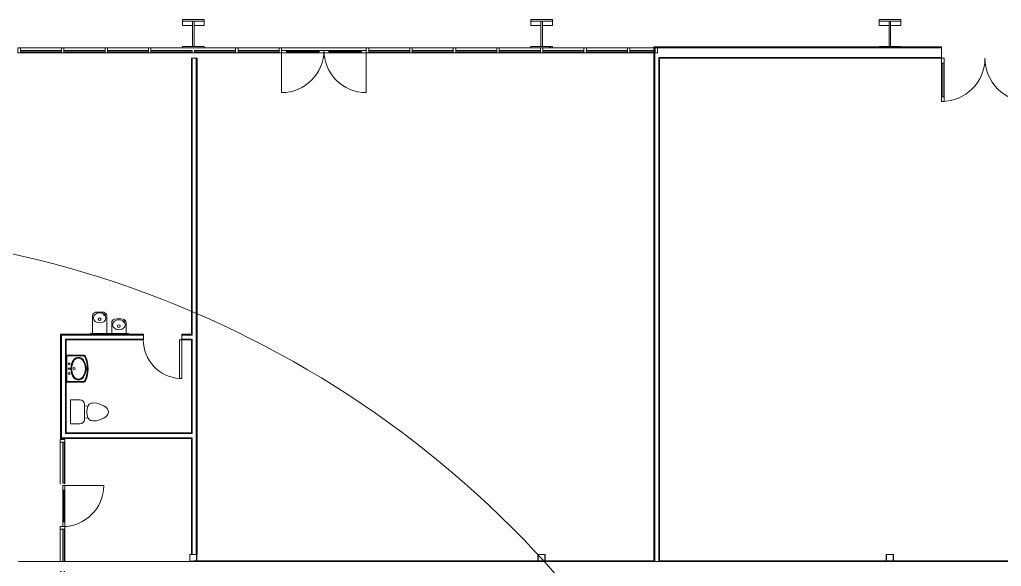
# Model space of a CAD drawing. Header units: inches. Extents: x 1 to 127281, y -26064 to 104775.
# Drawn here: x 24100 to 24916, y -22791 to -22337 of the extents above; entities that cross this region are included whole.
import ezdxf

# ---------------------------------------------------------------- set-up
doc = ezdxf.new("R2010")
doc.units = ezdxf.units.IN
doc.header["$MEASUREMENT"] = 0
for name, color, linetype, lineweight in [('A-DOOR', 31, 'Continuous', 9), ('A-DOOR-GLAZ', 31, 'Continuous', 13), ('A-GLAZ-CURT', 52, 'Continuous', 9), ('A-GLAZ-CWMG', 51, 'Continuous', 9), ('A-WALL', 113, 'Continuous', 9), ('A-WALL-PATT', 111, 'Continuous', 15), ('G-ANNO-TEXT', 231, 'Continuous', 9), ('I-WALL', 2, 'Continuous', 9), ('L-SITE-WALL', 31, 'Continuous', 9), ('P-SANR-FIXT', 6, 'Continuous', 9), ('S-BEAM', 12, 'Continuous', 9), ('S-COLS', 52, 'Continuous', 9)]:
    doc.layers.add(name, color=color, linetype=linetype, lineweight=lineweight)
pattern_1 = [(45, (0, 0), (-35.63818, 35.63818), []), (45, (0, 54), (-35.63818, 35.63818), [])]
pattern_2 = [(0, (0, 0), (115.2, 28.8), [4.752, -81.648, 4.752, -81.648, -460.8]), (0, (0, 0), (115.2, 28.8), [-172.8, 4.752, -168.048, 4.752, -81.648, -201.6]), (0, (0, 0), (115.2, 28.8), [-432, 4.752, -52.848, 4.752, -139.248]), (120, (43.2, 14.4), (-82.541532, 85.366127), [4.752, -81.648, 4.752, -81.648, -460.8]), (120, (43.2, 14.4), (-82.541532, 85.366127), [-172.8, 4.752, -168.048, 4.752, -81.648, -201.6]), (120, (43.2, 14.4), (-82.541532, 85.366127), [-432, 4.752, -52.848, 4.752, -139.248]), (240, (57.6, 72), (-32.658468, -114.166127), [4.752, -81.648, 4.752, -81.648, -460.8]), (240, (57.6, 72), (-32.658468, -114.166127), [-172.8, 4.752, -168.048, 4.752, -81.648, -201.6]), (240, (57.6, 72), (-32.658468, -114.166127), [-432, 4.752, -52.848, 4.752, -139.248])]

# ---------------------------------------------------------------- blocks, each defined once
blk = doc.blocks.new('HSS-Hollow Structural Section-Column - HSS6X6X1_4-V4-Site Plan - Phase 1')
at = {"layer": 'S-COLS', "lineweight": 13}
for p, q in [((-3, 2.534), (-3, -2.534)), ((-2.767, -2.534), (-2.767, 2.534)), ((2.534, 3), (-2.534, 3)), ((-2.534, 2.767), (2.534, 2.767)), ((2.767, 2.534), (2.767, -2.534)), ((3, -2.534), (3, 2.534)), ((2.534, -2.767), (-2.534, -2.767)), ((-2.534, -3), (2.534, -3))]:
    blk.add_line(p, q, dxfattribs=at)
for centre, radius, start, end in [((-2.534, 2.534), 0.466, 90, 180), ((-2.534, 2.534), 0.233, 90, 180), ((2.534, 2.534), 0.466, 360, 90), ((2.534, 2.534), 0.233, 0, 90), ((-2.534, -2.534), 0.466, 180, 270), ((-2.534, -2.534), 0.233, 180, 270), ((2.534, -2.534), 0.233, 270, 360), ((2.534, -2.534), 0.466, 270, 360)]:
    blk.add_arc(centre, radius, start, end, dxfattribs=at)
blk = doc.blocks.new('HSS-Hollow Structural Section-Column - HSS6X6X1_4-V5-Site Plan - Phase 1')
at = {"layer": 'S-COLS'}
h = blk.add_hatch(dxfattribs=at)
h.set_pattern_fill('FP_2', color=256, style=0, pattern_type=2)
h.set_pattern_definition([(225, (24822.89, -22784.303), (35.63818, -35.63818), []), (225, (24822.89, -22838.303), (35.63818, -35.63818), [])])
h.paths.add_polyline_path([(2.53, 3), (-2.53, 3), (-2.53, 2.77), (2.53, 2.77)], flags=0)
h.paths.add_polyline_path([(2.77, 2.53), (2.77, -2.53), (3, -2.53), (3, 2.53)], flags=0)
h.paths.add_polyline_path([(-2.77, 2.53), (-3, 2.38), (-3, -2.53), (-2.77, -2.53), (-2.77, 2.38)], flags=0)
h.paths.add_polyline_path([(-2.53, -2.77), (-2.53, -3), (2.53, -3), (2.53, -2.77)], flags=0)
at = {"layer": 'S-COLS', "lineweight": 13}
for p, q in [((-3, 2.53), (-3, -2.53)), ((-2.77, -2.53), (-2.77, 2.53)), ((2.53, 3), (-2.53, 3)), ((-2.53, 2.77), (2.53, 2.77)), ((2.77, 2.53), (2.77, -2.53)), ((3, -2.53), (3, 2.53)), ((2.53, -2.77), (-2.53, -2.77)), ((-2.53, -3), (2.53, -3))]:
    blk.add_line(p, q, dxfattribs=at)
for centre, radius, start, end in [((-2.53, 2.53), 0.466, 90, 180), ((-2.53, 2.53), 0.233, 90, 180), ((2.53, 2.53), 0.466, 360, 90), ((2.53, 2.53), 0.233, 0, 90), ((-2.53, -2.53), 0.466, 180, 270), ((-2.53, -2.53), 0.233, 180, 270), ((2.53, -2.53), 0.233, 270, 360), ((2.53, -2.53), 0.466, 270, 360)]:
    blk.add_arc(centre, radius, start, end, dxfattribs=at)
blk = doc.blocks.new('Double-Glass 1 - 72_ x 96_-618616-Site Plan - Phase 1')
at = {"layer": 'A-DOOR'}
for p, q in [((-36.02, 36.78), (-36.02, 40.78)), ((-36.02, 40.78), (-34, 40.78)), ((-36.02, 8.78), (-36.02, 36.78)), ((-36.02, 36.78), (-34, 36.78)), ((-34, 36.78), (-34, 40.78)), ((-34, 8.78), (-34, 36.78)), ((34, 36.78), (34, 40.78)), ((36, 40.78), (34, 40.78)), ((34, 8.78), (34, 36.78)), ((34, 36.78), (36, 36.78)), ((36, 36.78), (36, 40.78)), ((36, 8.78), (36, 36.78)), ((-36.02, 8.78), (-34, 8.78)), ((-36.02, 4.78), (-36.02, 8.78)), ((-34, 4.78), (-34, 8.78)), ((36, 8.78), (34, 8.78)), ((34, 4.78), (34, 8.78)), ((36, 4.78), (36, 8.78)), ((-36.02, 4.78), (-34, 4.78)), ((36, 4.78), (34, 4.78))]:
    blk.add_line(p, q, dxfattribs=at)
for centre, radius, start, end in [((-36.02, 4.78), 36, 360, 90), ((36, 4.76), 36.02, 90, 179.96662)]:
    blk.add_arc(centre, radius, start, end, dxfattribs=at)
at = {"layer": 'A-DOOR-GLAZ'}
for p, q in [((-35, 36.78), (-35, 8.78)), ((35, 8.78), (35, 36.78))]:
    blk.add_line(p, q, dxfattribs=at)
blk = doc.blocks.new('Girt_C - 8_D-948186-Site Plan - Phase 1')
at = {"layer": 'S-BEAM'}
for p, q in [((24241.36, -22787.3), (24098.55, -22787.3)), ((24530.86, -22787.3), (24246.42, -22787.3)), ((24820.36, -22787.3), (24535.92, -22787.3)), ((25109.86, -22787.3), (24825.42, -22787.3))]:
    blk.add_line(p, q, dxfattribs=at)
blk = doc.blocks.new('System Panel - Glazed-809283-Site Plan - Phase 1')
at = {"layer": 'A-GLAZ-CURT'}
for p, q in [((10.5, 1.25), (-10.5, 1.25)), ((-10.5, 1.25), (-10.5, 0.25)), ((-10.5, 0.25), (10.5, 0.25)), ((10.5, 1.25), (-9.5, 1.25)), ((-9.5, 0.25), (10.5, 0.25)), ((10.5, 0.25), (10.5, 1.25)), ((10.5, 1.25), (10.5, 0.25))]:
    blk.add_line(p, q, dxfattribs=at)
blk = doc.blocks.new('System Panel - Glazed-809284-Site Plan - Phase 1')
at = {"layer": 'A-GLAZ-CURT'}
for p, q in [((17.09375, 1.25), (-17.09375, 1.25)), ((-17.09375, 1.25), (-17.09375, 0.25)), ((-17.09375, 0.25), (-17.09375, 1.25)), ((17.09375, 1.25), (-17.09375, 1.25)), ((-17.09375, 0.25), (17.09375, 0.25)), ((-17.09375, 0.25), (17.09375, 0.25)), ((17.09375, 0.25), (17.09375, 1.25)), ((17.09375, 1.25), (17.09375, 0.25))]:
    blk.add_line(p, q, dxfattribs=at)
blk = doc.blocks.new('Door_Single_Storefront - one-809285-Site Plan - Phase 1')
at = {"layer": 'A-DOOR'}
for p, q in [((-17.59375, 35.1875), (-17.59375, 0)), ((-13.59375, 2), (-17.59375, 2)), ((-17.59375, 2), (-17.59375, 0.25)), ((-17.59375, 0.25), (-13.59375, 0.25)), ((-13.59375, 0.25), (-13.59375, 2)), ((-13.59375, 2), (13.59375, 2)), ((13.59375, 1.5), (-13.59375, 1.5)), ((-13.59375, 1.5), (-13.59375, 0.75)), ((-13.59375, 0.75), (13.59375, 0.75)), ((13.59375, 0.25), (-13.59375, 0.25)), ((17.59375, 2), (13.59375, 2)), ((13.59375, 2), (13.59375, 0.25)), ((13.59375, 0.75), (13.59375, 1.5)), ((13.59375, 0.25), (17.59375, 0.25)), ((17.59375, 0.25), (17.59375, 2))]:
    blk.add_line(p, q, dxfattribs=at)
blk.add_arc((-17.59375, 0), 35.1875, 360, 90, dxfattribs=at)
blk = doc.blocks.new('Door_Single_Storefront - one-809286-Site Plan - Phase 1')
at = {"layer": 'A-DOOR'}
for p, q in [((-17.59375, -35.1875), (-17.59375, 0)), ((-17.59375, -2), (-17.59375, -0.25)), ((-17.59375, -0.25), (-13.59375, -0.25)), ((-13.59375, -2), (-17.59375, -2)), ((-13.59375, -0.25), (-13.59375, -2)), ((13.59375, -0.25), (-13.59375, -0.25)), ((-13.59375, -1.5), (-13.59375, -0.75)), ((-13.59375, -0.75), (13.59375, -0.75)), ((13.59375, -1.5), (-13.59375, -1.5)), ((-13.59375, -2), (13.59375, -2)), ((13.59375, -2), (13.59375, -0.25)), ((13.59375, -0.25), (17.59375, -0.25)), ((13.59375, -0.75), (13.59375, -1.5)), ((17.59375, -2), (13.59375, -2)), ((17.59375, -0.25), (17.59375, -2))]:
    blk.add_line(p, q, dxfattribs=at)
blk.add_arc((-17.59375, 0), 35.1875, 270, 0, dxfattribs=at)
blk = doc.blocks.new('System Panel - Glazed-V14-Site Plan - Phase 1')
at = {"layer": 'A-GLAZ-CURT'}
for p, q in [((17.09375, 1.25), (-17.09375, 1.25)), ((-17.09375, 1.25), (-17.09375, 0.25)), ((-17.09375, 0.25), (-17.09375, 1.25)), ((17.09375, 1.25), (-17.09375, 1.25)), ((-17.09375, 0.25), (17.09375, 0.25)), ((-17.09375, 0.25), (17.09375, 0.25)), ((17.09375, 0.25), (17.09375, 1.25)), ((17.09375, 1.25), (17.09375, 0.25))]:
    blk.add_line(p, q, dxfattribs=at)
blk = doc.blocks.new('System Panel - Glazed-V15-Site Plan - Phase 1')
at = {"layer": 'A-GLAZ-CURT'}
for p, q in [((17.09375, 1.25), (-17.09375, 1.25)), ((-17.09375, 1.25), (-17.09375, 0.25)), ((-17.09375, 0.25), (-17.09375, 1.25)), ((17.09375, 1.25), (-17.09375, 1.25)), ((-17.09375, 0.25), (17.09375, 0.25)), ((-17.09375, 0.25), (17.09375, 0.25)), ((17.09375, 0.25), (17.09375, 1.25)), ((17.09375, 1.25), (17.09375, 0.25))]:
    blk.add_line(p, q, dxfattribs=at)
blk = doc.blocks.new('Rectangular Mullion - Rectangular Mullion 1-769167-Site Plan - Phase 1')
at = {"layer": 'A-GLAZ-CWMG'}
for p, q in [((24498.2, -22360.05), (24524.39, -22360.05)), ((24498.2, -22364.05), (24532.39, -22364.05))]:
    blk.add_line(p, q, dxfattribs=at)
blk = doc.blocks.new('Rectangular Mullion - Rectangular Mullion 1-V16-Site Plan - Phase 1')
at = {"layer": 'A-GLAZ-CWMG'}
for p, q in [((24462.02, -22360.05), (24496.2, -22360.05)), ((24462.02, -22364.05), (24496.2, -22364.05))]:
    blk.add_line(p, q, dxfattribs=at)
blk = doc.blocks.new('Rectangular Mullion - Rectangular Mullion 1-769168-Site Plan - Phase 1')
at = {"layer": 'A-GLAZ-CWMG'}
blk.add_line((24352.45, -22360.05), (24387.64, -22360.05), dxfattribs=at)
blk = doc.blocks.new('Rectangular Mullion - Rectangular Mullion 1-769169-Site Plan - Phase 1')
at = {"layer": 'A-GLAZ-CWMG'}
blk.add_line((24317.27, -22360.05), (24352.45, -22360.05), dxfattribs=at)
blk = doc.blocks.new('Rectangular Mullion - Rectangular Mullion 1-V17-Site Plan - Phase 1')
at = {"layer": 'A-GLAZ-CWMG'}
for p, q in [((24243.89, -22364.05), (24279.08, -22364.05)), ((24252.89, -22360.05), (24279.08, -22360.05))]:
    blk.add_line(p, q, dxfattribs=at)
blk = doc.blocks.new('Rectangular Mullion - Rectangular Mullion 1-771667-Site Plan - Phase 1')
at = {"layer": 'A-GLAZ-CWMG'}
for p, q in [((24606.77, -22360.05), (24626.77, -22360.05)), ((24606.77, -22364.05), (24626.77, -22364.05))]:
    blk.add_line(p, q, dxfattribs=at)
blk = doc.blocks.new('Rectangular Mullion - Rectangular Mullion 1-809287-Site Plan - Phase 1')
at = {"layer": 'A-GLAZ-CWMG'}
for p, q in [((0, 2), (-2, 2)), ((-2, 2), (-2, -2)), ((0, -2), (0, 2)), ((-2, -2), (0, -2))]:
    blk.add_line(p, q, dxfattribs=at)
blk = doc.blocks.new('Rectangular Mullion - Rectangular Mullion 1-809282-Site Plan - Phase 1')
at = {"layer": 'A-GLAZ-CWMG'}
for p, q in [((-1, 2), (1, 2)), ((-1, -2), (-1, 2)), ((1, 2), (1, -2)), ((1, -2), (-1, -2))]:
    blk.add_line(p, q, dxfattribs=at)
blk = doc.blocks.new('Rectangular Mullion - Rectangular Mullion 1-V18-Site Plan - Phase 1')
at = {"layer": 'A-GLAZ-CWMG'}
for p, q in [((-1, 2), (1, 2)), ((-1, -2), (-1, 2)), ((1, 2), (1, -0.25)), ((1, -2), (-1, -2))]:
    blk.add_line(p, q, dxfattribs=at)
blk = doc.blocks.new('Rectangular Mullion - Rectangular Mullion 1-V19-Site Plan - Phase 1')
at = {"layer": 'A-GLAZ-CWMG'}
for p, q in [((-1, 2), (1, 2)), ((-1, -0.25), (-1, 2)), ((1, 2), (1, -2)), ((1, -2), (-1, -2))]:
    blk.add_line(p, q, dxfattribs=at)
blk = doc.blocks.new('Rectangular Mullion - Rectangular Mullion 1-V20-Site Plan - Phase 1')
at = {"layer": 'A-GLAZ-CWMG'}
for p, q in [((24208.7, -22360.05), (24234.89, -22360.05)), ((24208.7, -22364.05), (24243.89, -22364.05))]:
    blk.add_line(p, q, dxfattribs=at)
blk = doc.blocks.new('Single-Flush - 32_ x 84_-460923-Site Plan - Phase 1')
at = {"layer": 'A-DOOR'}
for p, q in [((14, -2.37), (14, -34.38)), ((16, -2.37), (14, -2.37)), ((16, -2.37), (16, -34.38)), ((16, -34.38), (14, -34.38))]:
    blk.add_line(p, q, dxfattribs=at)
blk.add_arc((16, -2.37), 32.07, 180, 266.42413, dxfattribs=at)
blk = doc.blocks.new('Toilet-Domestic-3D - Toilet-Domestic-3D-461878-Site Plan - Phase 1')
at = {"layer": 'P-SANR-FIXT'}
for p, q in [((-9.98, 19.48), (9.98, 19.48)), ((-9.98, 11.75), (-9.98, 19.48)), ((9.98, 19.48), (9.98, 11.75)), ((-7.41, 1), (-7.5, 0)), ((-7.5, 0), (-7.33, -1.99)), ((-7.24, 2), (-7.41, 1)), ((-6.97, 3), (-7.24, 2)), ((-6.4, 4), (-6.97, 3)), ((-5.21, 5), (-6.4, 4)), ((6.25, 8.02), (-6.25, 8.02)), ((-4.86, 8.02), (-5.21, 5)), ((-3.84, 5.5), (-5.21, 5)), ((-1, 6), (-3.84, 5.5)), ((1, 6), (-1, 6)), ((3.84, 5.5), (1, 6)), ((5.21, 5), (3.84, 5.5)), ((4.86, 8.02), (5.21, 5)), ((6.4, 4), (5.21, 5)), ((6.97, 3), (6.4, 4)), ((7.24, 2), (6.97, 3)), ((7.41, 1), (7.24, 2)), ((7.33, -1.99), (7.5, 0)), ((7.5, 0), (7.41, 1)), ((-7.33, -1.99), (-6.79, -4)), ((-6.79, -4), (-6.06, -6)), ((-6.06, -6), (-5.13, -8)), ((-5.13, -8), (-3.74, -10)), ((3.74, -10), (5.13, -8)), ((5.13, -8), (6.06, -6)), ((6.06, -6), (6.79, -4)), ((6.79, -4), (7.33, -1.99)), ((-3.74, -10), (-2.74, -11)), ((-2.74, -11), (-1.87, -11.5)), ((-1.87, -11.5), (-0.5, -12)), ((-0.5, -12), (0.5, -12)), ((0.5, -12), (1.87, -11.5)), ((1.87, -11.5), (2.74, -11)), ((2.74, -11), (3.74, -10))]:
    blk.add_line(p, q, dxfattribs=at)
for centre, start, end in [((-6.25, 11.75), 180, 270), ((6.25, 11.75), 270, 360)]:
    blk.add_arc(centre, 3.73, start, end, dxfattribs=at)
blk = doc.blocks.new('Sink-Bathroom-Kohler-Pinoir-2035-8 - Vitreous_China-0-White-465379-Site Plan - Phase 1')
at = {"layer": 'P-SANR-FIXT'}
for p, q in [((24138.82, -22615.75), (24138.33, -22615.75)), ((24138.33, -22615.75), (24138.33, -22637.98)), ((24138.33, -22616), (24138.83, -22616)), ((24138.85, -22616.41), (24138.33, -22616.41)), ((24138.68, -22626.87), (24138.66, -22616.41)), ((24138.85, -22616.42), (24138.85, -22626.87)), ((24138.66, -22637.32), (24138.68, -22626.87)), ((24138.85, -22626.87), (24138.85, -22637.31)), ((24138.33, -22637.32), (24138.85, -22637.32)), ((24138.83, -22637.73), (24138.33, -22637.73)), ((24138.33, -22637.98), (24138.82, -22637.98))]:
    blk.add_line(p, q, dxfattribs=at)
for centre, radius, start, end in [((24145.86, -22722.1), 106.58, 86.21998, 93.7835), ((24145.86, -22722.1), 106.33, 86.21461, 93.78805), ((24145.86, -22722.1), 105.91, 86.20455, 93.79545), ((24154.91, -22626.87), 12.82, 143.57252, 216.42748), ((24154.91, -22626.87), 12.18, 143.65076, 216.34924), ((24148.38, -22622.36), 4.9, 33.55144, 140.63664), ((24148.38, -22622.36), 4.26, 33.35585, 140.42253), ((24142.62, -22626.87), 11.57, 323.69309, 36.30691), ((24142.62, -22626.87), 12.2, 323.76827, 36.23173), ((24152.9, -22617.28), 0.862, 23.66977, 91.92173), ((24152.9, -22617.28), 1.53, 23.66977, 90.49426), ((24152.9, -22617.28), 1.28, 23.66977, 90.90352), ((24131.03, -22626.86), 24.74, 336.33023, 23.66977), ((24131.03, -22626.86), 25.15, 336.32735, 23.66977), ((24131.03, -22626.86), 25.41, 336.32584, 23.66977), ((24140.64, -22622.87), 0.69, 90, 270), ((24140.64, -22626.87), 0.69, 90, 270), ((24140.64, -22622.87), 0.69, 270, 90), ((24140.64, -22626.87), 0.69, 270, 90), ((24144.7, -22626.87), 0.934, 90, 270), ((24144.7, -22626.87), 0.934, 270, 90), ((24140.65, -22630.86), 0.692, 90, 270), ((24140.65, -22630.86), 0.692, 270, 90), ((24148.38, -22631.37), 4.9, 219.36336, 326.44856), ((24148.38, -22631.37), 4.26, 219.57747, 326.64415), ((24152.89, -22636.44), 0.875, 268.70728, 335.94466), ((24145.86, -22531.64), 106.58, 266.2165, 273.78169), ((24145.86, -22531.64), 106.33, 266.21195, 273.78649), ((24145.86, -22531.64), 105.91, 266.20455, 273.79545), ((24152.89, -22636.44), 1.29, 269.60353, 336.01235), ((24152.89, -22636.44), 1.54, 269.96548, 336.03955)]:
    blk.add_arc(centre, radius, start, end, dxfattribs=at)
blk = doc.blocks.new('Drinking_Fountain-Haws_Corporation-Wall_Mounted_1119 - 1119-477162-Site Plan - Phase 1')
at = {"layer": 'P-SANR-FIXT'}
for p, q in [((13.07, 19.5), (13.07, 4.7)), ((25.07, 4.7), (25.07, 19.5)), ((29.07, 13.75), (29.07, 4.7)), ((41.07, 4.7), (41.07, 13.75)), ((43.07, 4.7), (11.07, 4.7)), ((11.07, 4.7), (11.07, 4.2)), ((43.07, 4.2), (43.07, 4.7))]:
    blk.add_line(p, q, dxfattribs=at)
for centre, radius in [((19.07, 16.69), 1.13), ((22.94, 20.55), 0.625), ((35.07, 10.94), 1.13), ((38.94, 14.82), 0.625)]:
    blk.add_circle(centre, radius, dxfattribs=at)
for centre, radius, start, end in [((16.07, 19.5), 3, 97.57756, 180), ((19.07, -3.05), 25.75, 82.42244, 97.57756), ((22.07, 19.5), 3, 360, 82.42244), ((32.07, 13.75), 3, 97.57756, 180), ((35.07, -8.8), 25.75, 82.42244, 97.57756), ((38.07, 13.75), 3, 360, 82.42244)]:
    blk.add_arc(centre, radius, start, end, dxfattribs=at)
for centre, ratio in [((19.07, 17.82), 0.786373), ((35.07, 12.07), 0.786365)]:
    blk.add_ellipse(centre, major_axis=(-5.25, 0), ratio=ratio, dxfattribs=at)
blk = doc.blocks.new('HSS-Hollow Structural Section-Column - HSS6X6X1_4-V25-Site Plan - Phase 1')
at = {"layer": 'S-COLS', "lineweight": 13}
for p, q in [((-3, 2.534), (-3, -2.534)), ((-2.767, -2.534), (-2.767, 2.534)), ((2.534, 3), (-2.534, 3)), ((-2.534, 2.767), (2.534, 2.767)), ((2.767, 2.534), (2.767, -2.534)), ((3, -2.534), (3, 2.534)), ((2.534, -2.767), (-2.534, -2.767)), ((-2.534, -3), (2.534, -3))]:
    blk.add_line(p, q, dxfattribs=at)
for centre, radius, start, end in [((-2.534, 2.534), 0.466, 90, 180), ((-2.534, 2.534), 0.233, 90, 180), ((2.534, 2.534), 0.466, 360, 90), ((2.534, 2.534), 0.233, 0, 90), ((-2.534, -2.534), 0.466, 180, 270), ((-2.534, -2.534), 0.233, 180, 270), ((2.534, -2.534), 0.233, 270, 360), ((2.534, -2.534), 0.466, 270, 360)]:
    blk.add_arc(centre, radius, start, end, dxfattribs=at)
blk = doc.blocks.new('Rectangular Mullion - Rectangular Mullion 1-V26-Site Plan - Phase 1')
at = {"layer": 'A-GLAZ-CWMG'}
for p, q in [((24534.39, -22364.05), (24568.58, -22364.05)), ((24542.39, -22360.05), (24568.58, -22360.05))]:
    blk.add_line(p, q, dxfattribs=at)
blk = doc.blocks.new('System Panel - Glazed-777745-Site Plan - Phase 1')
at = {"layer": 'A-GLAZ-CURT'}
for p, q in [((16.59, -0.25), (-10.49, -0.25)), ((16.59, -0.25), (-10.49, -0.25)), ((-10.49, -1.25), (16.59, -1.25)), ((-10.49, -1.25), (16.59, -1.25)), ((16.59, -1.25), (16.59, -0.25)), ((16.59, -0.25), (16.59, -1.25))]:
    blk.add_line(p, q, dxfattribs=at)
blk = doc.blocks.new('Door_Single_Storefront - one-777982-Site Plan - Phase 1')
at = {"layer": 'A-DOOR'}
for p, q in [((-17.09375, 34.1875), (-17.09375, 0)), ((-13.09375, 2), (-17.09375, 2)), ((-17.09375, 2), (-17.09375, 0.25)), ((-17.09375, 0.25), (-13.09375, 0.25)), ((-13.09375, 0.25), (-13.09375, 2)), ((-13.09375, 2), (13.09375, 2)), ((13.09375, 1.5), (-13.09375, 1.5)), ((-13.09375, 1.5), (-13.09375, 0.75)), ((-13.09375, 0.75), (13.09375, 0.75)), ((13.09375, 0.25), (-13.09375, 0.25)), ((17.09375, 2), (13.09375, 2)), ((13.09375, 2), (13.09375, 0.25)), ((13.09375, 0.75), (13.09375, 1.5)), ((13.09375, 0.25), (17.09375, 0.25)), ((17.09375, 0.25), (17.09375, 2))]:
    blk.add_line(p, q, dxfattribs=at)
blk.add_arc((-17.09375, 0), 34.1875, 360, 90, dxfattribs=at)
blk = doc.blocks.new('System Panel - Glazed-774301-Site Plan - Phase 1')
at = {"layer": 'A-GLAZ-CURT'}
for p, q in [((17.09375, -0.25), (-17.09375, -0.25)), ((-17.09375, -0.25), (-17.09375, -1.25)), ((-17.09375, -1.25), (-17.09375, -0.25)), ((17.09375, -0.25), (-17.09375, -0.25)), ((-17.09375, -1.25), (17.09375, -1.25)), ((-17.09375, -1.25), (17.09375, -1.25)), ((17.09375, -1.25), (17.09375, -0.25)), ((17.09375, -0.25), (17.09375, -1.25))]:
    blk.add_line(p, q, dxfattribs=at)
blk = doc.blocks.new('Rectangular Mullion - Rectangular Mullion 1-V29-Site Plan - Phase 1')
at = {"layer": 'A-GLAZ-CWMG'}
for p, q in [((24133.2, -22760.24), (24133.2, -22787.33)), ((24137.2, -22760.24), (24137.2, -22787.33)), ((24134.2, -22795.43), (24133.2, -22795.43)), ((24137.2, -22795.43), (24136.2, -22795.43))]:
    blk.add_line(p, q, dxfattribs=at)
blk = doc.blocks.new('Rectangular Mullion - Rectangular Mullion 1-769200-Site Plan - Phase 1')
at = {"layer": 'A-GLAZ-CWMG'}
for p, q in [((24136.2, -22795.43), (24171.39, -22795.43)), ((24136.2, -22799.43), (24171.39, -22799.43))]:
    blk.add_line(p, q, dxfattribs=at)
blk = doc.blocks.new('Rectangular Mullion - Rectangular Mullion 1-777747-Site Plan - Phase 1')
at = {"layer": 'A-GLAZ-CWMG'}
for p, q in [((-2, 2), (0, 2)), ((-2, -2), (-2, 2)), ((0, 2), (0, -2)), ((0, -2), (-2, -2))]:
    blk.add_line(p, q, dxfattribs=at)
blk = doc.blocks.new('Rectangular Mullion - Rectangular Mullion 1-477611-Site Plan - Phase 1')
at = {"layer": 'A-GLAZ-CWMG'}
for p, q in [((-1, 2), (1, 2)), ((-1, -2), (-1, 2)), ((1, 0.25), (1, -2)), ((1, -2), (-1, -2))]:
    blk.add_line(p, q, dxfattribs=at)

msp = doc.modelspace()

# ---------------------------------------------------------------- hatches: boundary and pattern name
at = {"layer": 'A-WALL-PATT', "lineweight": 9}
h = msp.add_hatch(dxfattribs=at)
h.set_pattern_fill('FP_7', color=256, style=0, pattern_type=2)
h.set_pattern_definition(pattern_2)
h.paths.add_polyline_path([(24627.390225, -22787.30281), (24627.390225, -22360.05281), (24626.765225, -22360.05281), (24626.765225, -22787.30281)], flags=0)
h = msp.add_hatch(dxfattribs=at)
h.set_pattern_fill('FP_7', color=256, style=0, pattern_type=2)
h.set_pattern_definition(pattern_2)
h.paths.add_polyline_path([(24246.424225, -22781.30281), (24247.015225, -22781.275639), (24247.015225, -22368.67781), (24246.390225, -22368.67781), (24246.390225, -22781.30281)], flags=0)
h = msp.add_hatch(dxfattribs=at)
h.set_pattern_fill('FP_7', color=256, style=0, pattern_type=2)
h.set_pattern_definition(pattern_2)
h.paths.add_polyline_path([(24630.890225, -22787.30281), (24631.515225, -22787.30281), (24631.515225, -22368.05281), (24630.890225, -22368.05281), (24630.890225, -22786.67781)], flags=0)
h = msp.add_hatch(dxfattribs=at)
h.set_pattern_fill('FP_7', color=256, style=0, pattern_type=2)
h.set_pattern_definition(pattern_2)
h.paths.add_polyline_path([(25546.765225, -22368.67781), (25576.853841, -22368.569733), (25576.853841, -22368.05281), (25546.765225, -22368.05281)], flags=0)
h.paths.add_polyline_path([(25583.853841, -22368.67781), (25642.390225, -22368.67781), (25642.390225, -22368.05281), (25583.853841, -22368.05281), (25583.853841, -22368.54459)], flags=0)
h.paths.add_polyline_path([(25582.853841, -22368.67781), (25582.853841, -22368.05281), (25577.853841, -22368.05281), (25577.853841, -22368.67781)], flags=0)
h.paths.add_polyline_path([(25445.92661, -22368.67781), (25445.92661, -22368.05281), (25440.92661, -22368.091062), (25440.92661, -22368.67781)], flags=0)
h.paths.add_polyline_path([(25446.92661, -22368.67781), (25450.015225, -22368.67781), (25450.015225, -22368.05281), (25446.92661, -22368.06581)], flags=0)
h.paths.add_polyline_path([(25381.390225, -22368.67781), (25439.92661, -22368.67781), (25439.92661, -22368.05281), (25381.390225, -22368.05281), (25381.390225, -22368.341636)], flags=0)
h.paths.add_polyline_path([(25211.079896, -22368.67781), (25296.765225, -22368.67781), (25296.765225, -22368.05281), (25169.515225, -22368.05281), (25169.515225, -22368.67781), (25169.837491, -22368.67781)], flags=0)
h.paths.add_polyline_path([(25311.476163, -22368.67781), (25376.390225, -22368.67781), (25376.390225, -22368.05281), (25301.515225, -22368.089711), (25301.515225, -22368.67781)], flags=0)
h.paths.add_polyline_path([(25104.185677, -22368.67781), (25105.265225, -22368.67781), (25105.265225, -22368.05281), (24979.515225, -22368.174762), (24979.515225, -22368.67781), (24997.291458, -22368.67781)], flags=0)
h.paths.add_polyline_path([(25110.890225, -22368.67781), (25110.890225, -22368.05281), (25110.015225, -22368.05281), (25110.015225, -22368.67781)], flags=0)
h.paths.add_polyline_path([(25725.515225, -22368.67781), (25726.390225, -22368.67781), (25726.390225, -22368.05281), (25725.515225, -22368.05281)], flags=0)
h.paths.add_polyline_path([(24974.765225, -22368.67781), (24974.764291, -22368.052826), (24937.890225, -22368.05281), (24937.890225, -22368.67781)], flags=0)
h.paths.add_polyline_path([(25647.390225, -22368.67781), (25720.765225, -22368.67781), (25720.765225, -22368.05281), (25647.390225, -22368.05281), (25647.390225, -22368.31637)], flags=0)
h.paths.add_polyline_path([(24865.890225, -22368.67781), (24865.890225, -22368.05281), (24631.515225, -22368.05281), (24631.515225, -22368.67781), (24783.503021, -22368.67781)], flags=0)
h = msp.add_hatch(dxfattribs=at)
h.set_pattern_fill('FP_7', color=256, style=0, pattern_type=2)
h.set_pattern_definition(pattern_2)
h.paths.add_polyline_path([(24137.702725, -22680.24031), (24138.327725, -22680.24031), (24138.327725, -22602.36531), (24137.702725, -22602.36531), (24137.702756, -22680.236552)], flags=0)
at = {"layer": 'S-COLS'}
h = msp.add_hatch(dxfattribs=at)
h.set_pattern_fill('FP_1', color=256, style=0, pattern_type=2)
h.set_pattern_definition(pattern_1)
h.paths.add_polyline_path([(24532.765225, -22360.05281), (24542.390225, -22360.05281), (24542.390225, -22358.80281), (24524.390225, -22358.80281), (24524.390225, -22360.05281)], flags=0)
h = msp.add_hatch(dxfattribs=at)
h.set_pattern_fill('FP_1', color=256, style=0, pattern_type=2)
h.set_pattern_definition(pattern_1)
h.paths.add_polyline_path([(24831.890225, -22359.30281), (24831.890225, -22358.80281), (24813.890225, -22358.80281), (24813.890225, -22359.30281), (24823.515225, -22359.30281)], flags=0)

# ---------------------------------------------------------------- linework, layer by layer
at = {"layer": 'A-WALL'}
for p, q in [((24626.765225, -22360.05281), (24865.890225, -22360.05281)), ((24627.390225, -22360.05281), (24627.390225, -22787.30281)), ((24242.890225, -22368.67781), (24242.890225, -22598.86531)), ((24246.390225, -22368.67781), (24246.390225, -22781.30281)), ((24630.890225, -22368.05281), (24630.890225, -22787.30281)), ((24630.890225, -22368.05281), (24865.890225, -22368.05281)), ((24134.202725, -22598.86531), (24134.202725, -22684.36531)), ((24134.202725, -22598.86531), (24202.390225, -22598.86531)), ((24137.702725, -22602.36531), (24137.702725, -22680.86531)), ((24137.702725, -22602.36531), (24202.390225, -22602.36531)), ((24234.390225, -22598.86531), (24242.890225, -22598.86531)), ((24234.390225, -22602.36531), (24242.890225, -22602.36531)), ((24242.890225, -22602.36531), (24242.890225, -22680.86531)), ((24134.202725, -22684.36531), (24242.890225, -22684.36531)), ((24137.702725, -22680.86531), (24242.890225, -22680.86531)), ((24242.890225, -22684.36531), (24242.890225, -22781.30281)), ((24626.765225, -22786.67781), (24626.765225, -22787.30281)), ((24631.515225, -22786.67781), (24631.515225, -22787.30281))]:
    msp.add_line(p, q, dxfattribs=at)
at = {"layer": 'G-ANNO-TEXT', "color": 145}
msp.add_arc((23911.211857, -23356.170663), 844.673668, 31.006482247, 90, dxfattribs=at)
at = {"layer": 'I-WALL', "lineweight": 15}
for p, q in [((24631.515225, -22359.30281), (24626.765225, -22359.30281)), ((24626.765225, -22359.30281), (24626.765225, -22786.67781)), ((24247.015225, -22368.67781), (24242.265225, -22368.67781)), ((24242.265225, -22368.67781), (24242.265225, -22598.24031)), ((24247.015225, -22781.30281), (24247.015225, -22368.67781)), ((24631.515225, -22786.67781), (24631.515225, -22368.67781)), ((24133.577725, -22598.24031), (24133.577725, -22684.99031)), ((24202.390225, -22598.24031), (24133.577725, -22598.24031)), ((24138.327725, -22615.746165), (24138.327725, -22602.99031)), ((24138.327725, -22602.99031), (24202.390225, -22602.99031)), ((24202.390225, -22602.99031), (24202.390225, -22598.24031)), ((24242.265225, -22598.24031), (24234.390225, -22598.24031)), ((24234.390225, -22598.24031), (24234.390225, -22602.99031)), ((24234.390225, -22602.99031), (24242.265225, -22602.99031)), ((24242.265225, -22602.99031), (24242.265225, -22680.24031)), ((24138.327725, -22680.24031), (24138.327725, -22637.984456)), ((24133.577725, -22684.99031), (24242.265225, -22684.99031)), ((24242.265225, -22680.24031), (24138.327725, -22680.24031)), ((24242.265225, -22684.99031), (24242.265225, -22781.30281)), ((24246.424225, -22781.30281), (24247.015225, -22781.30281))]:
    msp.add_line(p, q, dxfattribs=at)
at = {"layer": 'L-SITE-WALL', "lineweight": 15}
for p, q in [((24865.890225, -22359.30281), (24631.515225, -22359.30281)), ((24865.890225, -22368.67781), (24865.890225, -22359.30281)), ((24631.515225, -22368.67781), (24865.890225, -22368.67781)), ((24246.664535, -22786.67781), (24244.015225, -22786.67781)), ((24244.015225, -22786.67781), (24244.015225, -22787.06981)), ((24530.390225, -22786.67781), (24246.890225, -22786.67781)), ((24536.164535, -22786.67781), (24530.615915, -22786.67781)), ((24626.765225, -22786.67781), (24536.390225, -22786.67781)), ((24819.890225, -22786.67781), (24631.515225, -22786.67781)), ((24825.664535, -22786.67781), (24820.115915, -22786.67781)), ((24974.765225, -22786.67781), (24825.890225, -22786.67781))]:
    msp.add_line(p, q, dxfattribs=at)
at = {"layer": 'S-COLS', "lineweight": 13}
for p, q in [((24252.890225, -22336.549442), (24234.890225, -22336.549442)), ((24234.890225, -22336.549442), (24234.890225, -22337.802767)), ((24234.890225, -22337.802767), (24252.890225, -22337.802767)), ((24244.515225, -22337.802767), (24243.265225, -22337.802767)), ((24243.265225, -22337.802767), (24243.265225, -22358.80281)), ((24244.515225, -22358.80281), (24244.515225, -22337.802767)), ((24252.890225, -22337.802767), (24252.890225, -22336.549442)), ((24542.390225, -22336.549442), (24524.390225, -22336.549442)), ((24524.390225, -22336.549442), (24524.390225, -22337.802767)), ((24524.390225, -22337.802767), (24542.390225, -22337.802767)), ((24534.015225, -22337.802767), (24532.765225, -22337.802767)), ((24532.765225, -22337.802767), (24532.765225, -22358.80281)), ((24534.015225, -22358.80281), (24534.015225, -22337.802767)), ((24542.390225, -22337.802767), (24542.390225, -22336.549442)), ((24831.890225, -22336.549442), (24813.890225, -22336.549442)), ((24813.890225, -22336.549442), (24813.890225, -22337.802767)), ((24813.890225, -22337.802767), (24831.890225, -22337.802767)), ((24823.515225, -22337.802767), (24822.265225, -22337.802767)), ((24822.265225, -22337.802767), (24822.265225, -22358.80281)), ((24823.515225, -22358.80281), (24823.515225, -22337.802767)), ((24831.890225, -22337.802767), (24831.890225, -22336.549442)), ((24234.890225, -22358.80281), (24234.890225, -22360.05281)), ((24252.890225, -22358.80281), (24234.890225, -22358.80281)), ((24243.265225, -22358.80281), (24244.515225, -22358.80281)), ((24252.890225, -22360.05281), (24252.890225, -22358.80281)), ((24524.390225, -22358.80281), (24524.390225, -22360.05281)), ((24542.390225, -22358.80281), (24524.390225, -22358.80281)), ((24532.765225, -22358.80281), (24534.015225, -22358.80281)), ((24542.390225, -22360.05281), (24542.390225, -22358.80281)), ((24813.890225, -22358.80281), (24813.890225, -22360.05281)), ((24831.890225, -22358.80281), (24813.890225, -22358.80281)), ((24822.265225, -22358.80281), (24823.515225, -22358.80281)), ((24831.890225, -22360.05281), (24831.890225, -22358.80281)), ((24234.890225, -22360.05281), (24252.890225, -22360.05281)), ((24524.390225, -22360.05281), (24542.390225, -22360.05281)), ((24813.890225, -22360.05281), (24831.890225, -22360.05281))]:
    msp.add_line(p, q, dxfattribs=at)
at = {"layer": 'S-COLS'}
for p, q in [((24234.890225, -22337.802767), (24234.890225, -22341.306135)), ((24243.265225, -22341.306135), (24234.890225, -22341.306135)), ((24252.890225, -22341.306135), (24244.515225, -22341.306135)), ((24252.890225, -22337.802767), (24252.890225, -22341.306135)), ((24524.390225, -22337.802767), (24524.390225, -22341.306135)), ((24532.765225, -22341.306135), (24524.390225, -22341.306135)), ((24542.390225, -22341.306135), (24534.015225, -22341.306135)), ((24542.390225, -22337.802767), (24542.390225, -22341.306135)), ((24813.890225, -22337.802767), (24813.890225, -22341.306135)), ((24822.265225, -22341.306135), (24813.890225, -22341.306135)), ((24831.890225, -22341.306135), (24823.515225, -22341.306135)), ((24831.890225, -22337.802767), (24831.890225, -22341.306135))]:
    msp.add_line(p, q, dxfattribs=at)

# ---------------------------------------------------------------- block references
at = {"layer": 'A-DOOR'}
for name, p in [('Door_Single_Storefront - one-809286-Site Plan - Phase 1', (24334.858975, -22362.05281)), ('Single-Flush - 32_ x 84_-460923-Site Plan - Phase 1', (24218.390225, -22600.61531))]:
    msp.add_blockref(name, p, dxfattribs=at)
for name, p, rotation in [('Door_Single_Storefront - one-809285-Site Plan - Phase 1', (24370.046475, -22362.05281), 180), ('Double-Glass 1 - 72_ x 96_-618616-Site Plan - Phase 1', (24901.890225, -22363.89656), 180), ('Door_Single_Storefront - one-777982-Site Plan - Phase 1', (24135.202725, -22741.14656), 270)]:
    msp.add_blockref(name, p, dxfattribs=dict(at, rotation=rotation))
at = {"layer": 'A-GLAZ-CURT'}
for name, p, rotation in [('System Panel - Glazed-809284-Site Plan - Phase 1', (24117.233975, -22362.05281), 180), ('System Panel - Glazed-809284-Site Plan - Phase 1', (24153.421475, -22362.05281), 180), ('System Panel - Glazed-809284-Site Plan - Phase 1', (24189.608975, -22362.05281), 180), ('System Panel - Glazed-V15-Site Plan - Phase 1', (24225.796475, -22362.05281), 180), ('System Panel - Glazed-V14-Site Plan - Phase 1', (24261.983975, -22362.05281), 180), ('System Panel - Glazed-809284-Site Plan - Phase 1', (24298.171475, -22362.05281), 180), ('System Panel - Glazed-809284-Site Plan - Phase 1', (24406.733975, -22362.05281), 180), ('System Panel - Glazed-809284-Site Plan - Phase 1', (24442.921475, -22362.05281), 180), ('System Panel - Glazed-809284-Site Plan - Phase 1', (24479.108975, -22362.05281), 180), ('System Panel - Glazed-809284-Site Plan - Phase 1', (24515.296475, -22362.05281), 180), ('System Panel - Glazed-809284-Site Plan - Phase 1', (24551.483975, -22362.05281), 180), ('System Panel - Glazed-809284-Site Plan - Phase 1', (24587.671475, -22362.05281), 180), ('System Panel - Glazed-809283-Site Plan - Phase 1', (24617.265225, -22362.05281), 180), ('System Panel - Glazed-774301-Site Plan - Phase 1', (24135.202725, -22704.95906), 90), ('System Panel - Glazed-777745-Site Plan - Phase 1', (24135.202725, -22776.83406), 90)]:
    msp.add_blockref(name, p, dxfattribs=dict(at, rotation=rotation))
at = {"layer": 'A-GLAZ-CWMG', "extrusion": (0, 0, -1)}
for name, p in [('Rectangular Mullion - Rectangular Mullion 1-809282-Site Plan - Phase 1', (-24099.140225, -22362.05281)), ('Rectangular Mullion - Rectangular Mullion 1-809282-Site Plan - Phase 1', (-24135.327725, -22362.05281)), ('Rectangular Mullion - Rectangular Mullion 1-809282-Site Plan - Phase 1', (-24171.515225, -22362.05281)), ('Rectangular Mullion - Rectangular Mullion 1-809282-Site Plan - Phase 1', (-24207.702725, -22362.05281)), ('Rectangular Mullion - Rectangular Mullion 1-809282-Site Plan - Phase 1', (-24280.077725, -22362.05281)), ('Rectangular Mullion - Rectangular Mullion 1-V19-Site Plan - Phase 1', (-24316.265225, -22362.05281)), ('Rectangular Mullion - Rectangular Mullion 1-V18-Site Plan - Phase 1', (-24388.640225, -22362.05281)), ('Rectangular Mullion - Rectangular Mullion 1-809282-Site Plan - Phase 1', (-24424.827725, -22362.05281)), ('Rectangular Mullion - Rectangular Mullion 1-809282-Site Plan - Phase 1', (-24461.015225, -22362.05281)), ('Rectangular Mullion - Rectangular Mullion 1-809282-Site Plan - Phase 1', (-24497.202725, -22362.05281)), ('Rectangular Mullion - Rectangular Mullion 1-809282-Site Plan - Phase 1', (-24533.390225, -22362.05281)), ('Rectangular Mullion - Rectangular Mullion 1-809282-Site Plan - Phase 1', (-24569.577725, -22362.05281)), ('Rectangular Mullion - Rectangular Mullion 1-809282-Site Plan - Phase 1', (-24605.765225, -22362.05281))]:
    msp.add_blockref(name, p, dxfattribs=at)
at = {"layer": 'A-GLAZ-CWMG'}
for name, p in [('Rectangular Mullion - Rectangular Mullion 1-V16-Site Plan - Phase 1', (-361.875, 0)), ('Rectangular Mullion - Rectangular Mullion 1-V16-Site Plan - Phase 1', (-325.6875, 0)), ('Rectangular Mullion - Rectangular Mullion 1-V16-Site Plan - Phase 1', (-289.5, 0)), ('Rectangular Mullion - Rectangular Mullion 1-V20-Site Plan - Phase 1', (0, 0)), ('Rectangular Mullion - Rectangular Mullion 1-V17-Site Plan - Phase 1', (0, 0)), ('Rectangular Mullion - Rectangular Mullion 1-V16-Site Plan - Phase 1', (-180.9375, 0)), ('Rectangular Mullion - Rectangular Mullion 1-769169-Site Plan - Phase 1', (0, 0)), ('Rectangular Mullion - Rectangular Mullion 1-769168-Site Plan - Phase 1', (0, 0)), ('Rectangular Mullion - Rectangular Mullion 1-V16-Site Plan - Phase 1', (-72.375, 0)), ('Rectangular Mullion - Rectangular Mullion 1-V16-Site Plan - Phase 1', (-36.1875, 0)), ('Rectangular Mullion - Rectangular Mullion 1-V16-Site Plan - Phase 1', (0, 0)), ('Rectangular Mullion - Rectangular Mullion 1-769167-Site Plan - Phase 1', (0, 0)), ('Rectangular Mullion - Rectangular Mullion 1-V26-Site Plan - Phase 1', (0, 0)), ('Rectangular Mullion - Rectangular Mullion 1-V16-Site Plan - Phase 1', (108.5625, 0)), ('Rectangular Mullion - Rectangular Mullion 1-771667-Site Plan - Phase 1', (0, 0)), ('Rectangular Mullion - Rectangular Mullion 1-809287-Site Plan - Phase 1', (24629.765225, -22362.05281)), ('Rectangular Mullion - Rectangular Mullion 1-V29-Site Plan - Phase 1', (0, 0))]:
    msp.add_blockref(name, p, dxfattribs=at)
at = {"layer": 'A-GLAZ-CWMG', "extrusion": (0, 0, -1), "rotation": 90}
for name, p in [('Rectangular Mullion - Rectangular Mullion 1-777747-Site Plan - Phase 1', (-24135.202725, -22685.86531)), ('Rectangular Mullion - Rectangular Mullion 1-477611-Site Plan - Phase 1', (-24135.202725, -22759.24031))]:
    msp.add_blockref(name, p, dxfattribs=at)
at = {"layer": 'A-GLAZ-CWMG', "rotation": 270}
msp.add_blockref('Rectangular Mullion - Rectangular Mullion 1-769200-Site Plan - Phase 1', (46932.630536, 1448.337415), dxfattribs=at)
at = {"layer": 'P-SANR-FIXT'}
for name, p in [('Drinking_Fountain-Haws_Corporation-Wall_Mounted_1119 - 1119-477162-Site Plan - Phase 1', (24146.97125, -22602.43531)), ('Sink-Bathroom-Kohler-Pinoir-2035-8 - Vitreous_China-0-White-465379-Site Plan - Phase 1', (0, 0))]:
    msp.add_blockref(name, p, dxfattribs=at)
at = {"layer": 'P-SANR-FIXT', "rotation": 89.99999999999991}
msp.add_blockref('Toilet-Domestic-3D - Toilet-Domestic-3D-461878-Site Plan - Phase 1', (24161.366447, -22662.86531), dxfattribs=at)
at = {"layer": 'S-BEAM'}
msp.add_blockref('Girt_C - 8_D-948186-Site Plan - Phase 1', (0, 0), dxfattribs=at)
at = {"layer": 'S-COLS', "rotation": 180}
for name, p in [('HSS-Hollow Structural Section-Column - HSS6X6X1_4-V4-Site Plan - Phase 1', (24243.890225, -22784.30281)), ('HSS-Hollow Structural Section-Column - HSS6X6X1_4-V25-Site Plan - Phase 1', (24533.390225, -22784.30281)), ('HSS-Hollow Structural Section-Column - HSS6X6X1_4-V5-Site Plan - Phase 1', (24822.890225, -22784.30281))]:
    msp.add_blockref(name, p, dxfattribs=at)

doc.saveas('drawing.dxf')
